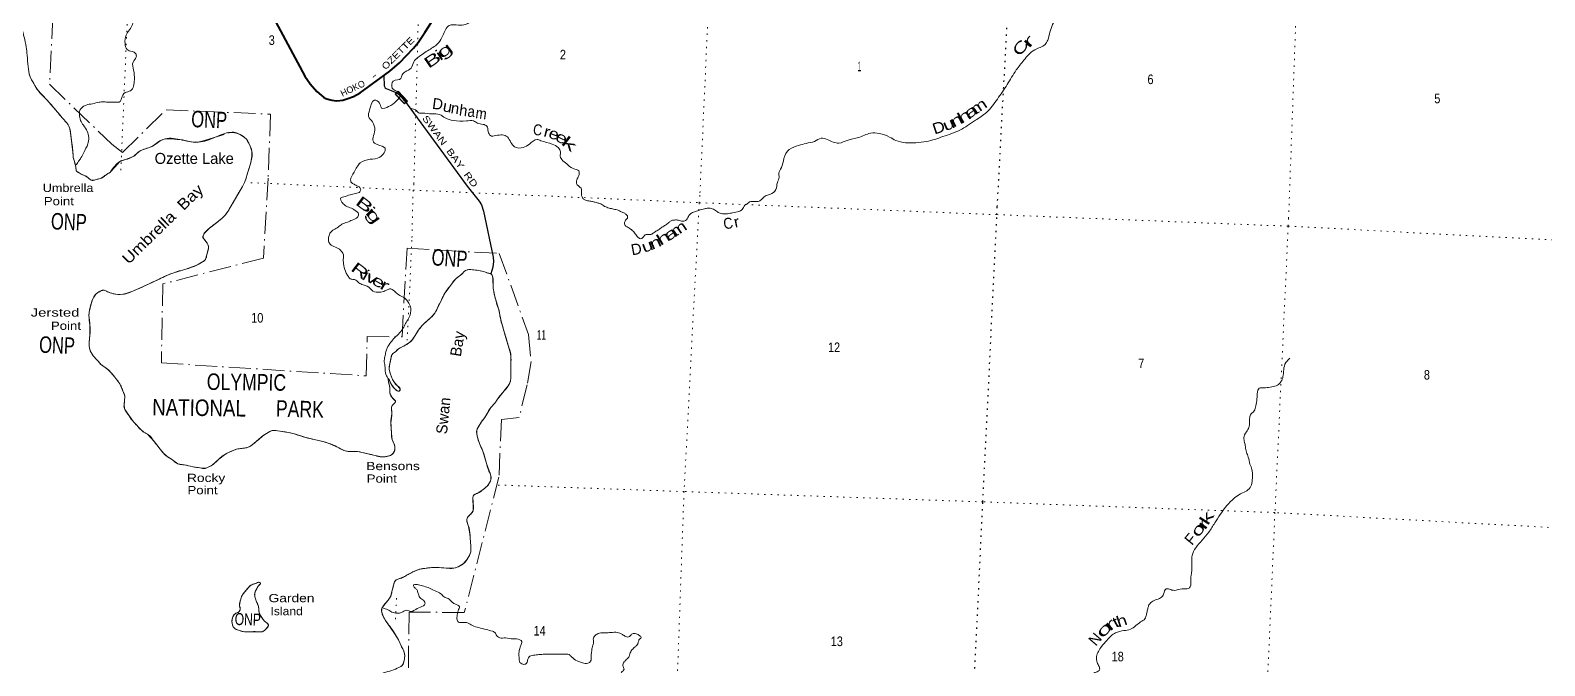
# Model space of a CAD drawing. Header units: feet. Extents: x -955330 to -733631, y 195788 to 387588.
# Drawn here: x -893358 to -865786, y 238313 to 249886 of the extents above; entities that cross this region are included whole.
import ezdxf
from ezdxf.enums import TextEntityAlignment as Align

# ---------------------------------------------------------------- set-up
doc = ezdxf.new("R2010")
doc.units = ezdxf.units.FT
doc.header["$LTSCALE"] = 80
doc.linetypes.add('DOT_DASHED', pattern=[7.7, 5, -1.2, 0.3, -1.2])
doc.linetypes.add('DOTTED', pattern=[1.5, 0.3, -1.2])
for name, color, linetype, lineweight in [('26', 7, 'Continuous', 40), ('29', 7, 'Continuous', 25), ('30', 7, 'Continuous', 35), ('31', 7, 'Continuous', 13), ('39', 7, 'Continuous', 13), ('41', 7, 'Continuous', 13), ('44', 7, 'DOT_DASHED', 13), ('6', 7, 'DOTTED', 25), ('7', 7, 'DOTTED', 13)]:
    doc.layers.add(name, color=color, linetype=linetype, lineweight=lineweight)
doc.layers.add('27', color=7, linetype='Continuous')
doc.layers.add('42', color=7, linetype='Continuous')

msp = doc.modelspace()

# ---------------------------------------------------------------- linework, layer by layer
at = {"layer": '26'}
msp.add_lwpolyline([(-888980.53, 250205.1), (-888360.28, 249052.15), (-888262.23, 248909.78), (-888143.62, 248772.58), (-888064.17, 248701.27), (-888020.84, 248670.31), (-887975.45, 248645.54), (-887917.69, 248622.83), (-887870.23, 248612.51), (-887783.37, 248602.27), (-887719.62, 248604.25), (-887668.05, 248612.51), (-887573.99, 248642.17), (-887472.05, 248682.69), (-887353.96, 248746.29), (-886813.68, 249138.28), (-886635.92, 249294.62), (-886381.68, 249561.1), (-886298.33, 249662.59), (-886173.96, 249845.37), (-885935.24, 250223.27)], dxfattribs=at)
at = {"layer": '29'}
for points in [[(-886923.04, 249058.94), (-886913.91, 248874.8), (-886904.37, 248848.06), (-886894.66, 248837.64), (-886878.39, 248824.66), (-886786.46, 248790.97), (-886718, 248759.65), (-886677.74, 248740.15), (-886653.06, 248720.65), (-886601.1, 248664.76), (-886498.78, 248539.4), (-885403.51, 247048.47)], [(-885403.51, 247048.47), (-885186.58, 246771.34), (-885142.55, 246705.91), (-885108.52, 246594.54), (-884931.56, 245750.89), (-884926.67, 245673.34), (-884934.08, 245571.89), (-884971.71, 245449.12)]]:
    msp.add_lwpolyline(points, dxfattribs=at)
at = {"layer": '31'}
for p, q in [((-886717.66, 248724.98), (-886663.36, 248776.71)), ((-886545.23, 248543.98), (-886717.66, 248724.98))]:
    msp.add_line(p, q, dxfattribs=at)
msp.add_lwpolyline([(-886706.34, 248724.7), (-886663.63, 248765.39), (-886502.23, 248595.98), (-886544.95, 248555.28)], close=True, dxfattribs=at)
msp.add_lwpolyline([(-886663.36, 248776.71), (-886490.92, 248595.71), (-886545.23, 248543.98)], dxfattribs=at)
at = {"layer": '39'}
for points in [[(-890678.96, 254471.33), (-890807.6, 254404.65), (-890802.72, 254298.91), (-890730.26, 254128.96), (-890668, 253998.07), (-890615.2, 253798.66), (-890571.89, 253652.47), (-890546.45, 253553.83), (-890542.99, 253460.33), (-890498.66, 253293.8), (-890492.77, 253167.72), (-890465.1, 253032.45), (-890447.99, 252846.98), (-890421.02, 252697.54), (-890426.41, 252547.67), (-890456.71, 252384.83), (-890558.71, 252243.8), (-890701.15, 252143.32), (-890712.51, 252036.35), (-890704.8, 251906.12), (-890708.46, 251709.51), (-890728.06, 251517.74), (-890728.66, 251505.59), (-890887.4, 251280.13), (-891090.33, 251142.06), (-891273.91, 251027.38), (-891385.98, 250846.27), (-891505.61, 250675.68), (-891506.67, 250531.69), (-891512.58, 250412.28), (-891567.48, 250242.54), (-891547.07, 250123.86), (-891496.62, 250040.21), (-891587.2, 249843.84), (-891611.89, 249794.34), (-891633.42, 249645.27), (-891596.28, 249537.93), (-891505.21, 249498.94), (-891440.16, 249465.29), (-891429.25, 249399.82), (-891486.39, 249307.29), (-891477.67, 249156.73), (-891463.89, 248985.62), (-891536.53, 248784.3), (-891631.2, 248750.44), (-891699.12, 248644.24), (-891737.92, 248577.38), (-891796.59, 248578.84), (-891846.68, 248575.98)], [(-896580.36, 253427.92), (-896495.99, 253381.07), (-896439.81, 253335.73), (-896377.49, 253292.08), (-896278.29, 253258.55), (-896186.29, 253241.53), (-896079.14, 253205.56), (-896014.49, 253167.83), (-895994.24, 253130.46), (-895911.77, 253047.43), (-895840.54, 252981.12), (-895743.98, 252935.64), (-895607.26, 252885.99), (-895497.88, 252853.93), (-895393.38, 252844.31), (-895367.63, 252834.87), (-895297.15, 252831.1), (-895204.1, 252834.18), (-895097.59, 252824.45), (-895054.14, 252806), (-894779.85, 252722.79), (-894619.38, 252663.8), (-894468.56, 252613.4), (-894312.02, 252556.64), (-894141.81, 252491.09), (-894001.69, 252429.17), (-893875.23, 252299.43), (-893772.94, 252209.29), (-893681.78, 252099.58), (-893583.73, 252005.64), (-893495.01, 251926.3), (-893393.35, 251785.8), (-893370.31, 251609.18), (-893386.29, 251458.85), (-893456.54, 251390.03), (-893612.85, 251374.2), (-893802.45, 251378.3), (-893964.39, 251370.84), (-894149.96, 251413.02), (-894314.35, 251474.23), (-894470.36, 251541.04), (-894647.25, 251594.85), (-894787.87, 251531.82), (-894868.74, 251530.09), (-895016.58, 251560.18), (-895142.81, 251579.03), (-895187.95, 251565.32), (-895167.38, 251495.67), (-895074.2, 251385.86), (-894961.11, 251309.25), (-894782.43, 251327.92), (-894607.67, 251348.81), (-894408.54, 251334.12), (-894189.24, 251203.45), (-894039.66, 251014.02), (-893891.37, 250877.06), (-893748.59, 250750.49), (-893649.8, 250632.31), (-893589.69, 250546.44), (-893560.96, 250478.38), (-893555.31, 250355.11), (-893559.21, 250242.43), (-893543.82, 250112.59), (-893509.66, 249917.23), (-893469.46, 249759.86), (-893434.24, 249584.6), (-893416.08, 249430.42), (-893396.65, 249223.76), (-893365.46, 249048.72), (-893295.7, 248915.97), (-893211.84, 248782.47), (-893093.22, 248657.19), (-892957.65, 248508.82), (-892868.39, 248401.23), (-892782.95, 248297.88), (-892700.9, 248206.81), (-892643.34, 248111), (-892625.41, 248029.4), (-892599.41, 247832.47), (-892584.23, 247698.61), (-892566.81, 247530.35), (-892544.33, 247458.59), (-892534.15, 247421.76), (-892522.46, 247331.62)], [(-873756.15, 251029.22), (-873824.59, 250953.48), (-873908.65, 250848.08), (-874006.54, 250790.03), (-874076.97, 250633.24), (-874221.92, 250482.16), (-874368.5, 250379.85), (-874512.66, 250285.54), (-874597.75, 250241.06), (-874682.41, 250123.51), (-874794.95, 249851.13), (-874834.43, 249707.01), (-874882.9, 249626.22), (-875069.51, 249531.98), (-875269.1, 249338.97), (-875407.18, 249163.2), (-875571.96, 248897.46), (-875750.85, 248632.42), (-875948.8, 248390.63), (-876152.04, 248246.49), (-876435.82, 248067.79), (-876742.92, 247949.08), (-877040.46, 247860.32), (-877235.66, 247837.52), (-877599.49, 247879.86), (-877713.75, 247940.29), (-877898.41, 248008.26), (-878059.94, 248012.19), (-878280.24, 247931.79), (-878482.9, 247880.95), (-878634.94, 247831.67), (-878850.04, 247897.08), (-878960.06, 247920.79), (-879078.22, 247861.71), (-879231.58, 247826.69), (-879369, 247786.82), (-879540.29, 247716.17), (-879637.44, 247550.55), (-879684.07, 247384.47), (-879731.63, 247281.32), (-879725.15, 247207.96), (-879755.98, 247116.16), (-879784.77, 246983.68), (-879892.23, 246895.67), (-879979.61, 246865.23), (-880012.96, 246835.56)], [(-883500.49, 250744.32), (-883621.15, 250634.64), (-883810.3, 250570.96), (-883998.47, 250608.67), (-884173.49, 250544.29), (-884324.62, 250472.64), (-884462.7, 250296.88), (-884570.27, 250247.42), (-884702.18, 250278.29), (-884901.9, 250204.99), (-885006.83, 250086.42), (-885142.04, 250050.5), (-885278.88, 250063.36), (-885431.92, 249993.83), (-885559.87, 249981.9), (-885730.18, 249972.06), (-885846.38, 249789.13), (-885923.57, 249659.04), (-886097.77, 249529.7), (-886300.7, 249391.63), (-886377.51, 249310.22), (-886425.67, 249194.93), (-886534.05, 249129.28), (-886587.27, 249075.11), (-886610.74, 249009.32), (-886748.67, 248959.33), (-886767.07, 248832.42), (-886692.94, 248778.04), (-886622.34, 248733.97), (-886691.67, 248599.44), (-886834.32, 248494.91), (-886960.96, 248468.71), (-886998.9, 248559.85), (-887089.27, 248613.02), (-887180.97, 248434.96), (-887198.97, 248316.15), (-887128.96, 248219.36), (-887087.97, 248067.19), (-887116.76, 247934.71), (-887117.95, 247869.85), (-887040.29, 247805.14), (-886898.09, 247737.24), (-886993.02, 247575.58), (-887172.89, 247535.78), (-887349.84, 247473.52), (-887461.5, 247300.51), (-887525.57, 247153.65), (-887524.19, 247132.65)], [(-891846.68, 248575.98), (-891918.32, 248574.17), (-892018.9, 248581.56), (-892106.01, 248576.15), (-892224.6, 248548.22), (-892340.96, 248524.21), (-892401.25, 248491.15), (-892448.19, 248443.26), (-892460.79, 248357.25), (-892444.44, 248245.5), (-892390.59, 248155.94), (-892323.59, 248047.52), (-892295.27, 247933.12), (-892309.55, 247814.94), (-892386.36, 247659.8), (-892435.83, 247563.66), (-892479.58, 247499.48), (-892503.85, 247460.46), (-892535.3, 247428.15)], [(-883321.53, 246966.1), (-883320.68, 246983.47), (-883401.13, 247073.29), (-883408.92, 247160.92), (-883372.65, 247240.28), (-883370.56, 247323.35), (-883475.54, 247367.1), (-883592.54, 247454.04), (-883681.6, 247533.51), (-883709.96, 247614.04), (-883705.04, 247672.63), (-883743.89, 247745.56), (-883855.74, 247813.99), (-884060.96, 247874.86), (-884132.66, 247896.67), (-884270.27, 247812.17), (-884382.48, 247750.77), (-884543.51, 247764.83), (-884606.46, 247840.98), (-884672.04, 247945.66), (-884883.19, 247968.28), (-884980.3, 247967), (-885020.96, 248044.08), (-885046.6, 248138.67), (-885115.69, 248172.52), (-885213.6, 248195.62), (-885290.45, 248235.94), (-885417.91, 248234.13), (-885654.06, 248241.76), (-885807.35, 248289.92), (-885905.48, 248349.55), (-886050.39, 248362.8), (-886215.36, 248379.08), (-886287.86, 248384.69), (-886342.02, 248434.04), (-886427.34, 248466.66), (-886469.7, 248509.33), (-886509.15, 248570.12), (-886554.75, 248629.18), (-886621.82, 248681.84)], [(-891895.96, 247307.79), (-891729.29, 247493.27), (-891626.97, 247529.48), (-891473.09, 247593.88), (-891368.66, 247682.53), (-891151.45, 247766.56), (-890936.31, 247899.15), (-890635.93, 247894.93), (-890294.88, 247848.63), (-889990.75, 247937.18), (-889710.87, 248024.7), (-889450.47, 247929.19), (-889363.04, 247796.32), (-889320.65, 247647.11), (-889359.97, 247422.47), (-889427.08, 247209.07)], [(-892522.46, 247331.62), (-892518.84, 247324.39), (-892475.24, 247292.05), (-892420.36, 247260.94), (-892357.14, 247235.5), (-892304.57, 247198.41), (-892269.8, 247168.28), (-892208.08, 247153.07), (-892140.63, 247172.1), (-892069.17, 247190.92), (-891998.3, 247238.19), (-891939.9, 247277.96), (-891896.47, 247300.19)], [(-889422.76, 247208.16), (-889448.24, 247141.8), (-889497.33, 247038.81), (-889597.84, 246869.39), (-889672.46, 246737.22), (-889731.6, 246634.7), (-889794.29, 246542.48), (-889893.73, 246439.83), (-889992.03, 246361.44), (-890100.67, 246277.46), (-890178.79, 246200.14), (-890200.11, 246174.82), (-890209.27, 246150.95), (-890213.16, 246110.63), (-890182.87, 246068.69), (-890150.58, 246026.66), (-890128.33, 245985.11), (-890114.22, 245941.91), (-890138.21, 245815.46), (-890160.15, 245733.46), (-890188.34, 245690.23), (-890256.82, 245646.89), (-890349.8, 245596.6), (-890525.84, 245536.05), (-890842.81, 245433.55), (-890980.75, 245369.19), (-891107.52, 245310.25), (-891276.23, 245229.57), (-891454.12, 245150.71), (-891676.01, 245077.36), (-891850.23, 245088.36), (-891952.92, 245125.04), (-891983.81, 245140.11)], [(-887524.19, 247132.65), (-887519.36, 247123.63), (-887478.56, 247091.33), (-887415.83, 247053.94), (-887358.95, 247020.87), (-887343.39, 246965.46), (-887387.48, 246927.03), (-887483.35, 246901.18), (-887587.45, 246871.67), (-887671.26, 246845.25), (-887702.06, 246832.53), (-887705.95, 246792.2), (-887676.04, 246742.19), (-887604.2, 246684.11), (-887511.33, 246645.3), (-887421.31, 246588.39), (-887382.8, 246550.12), (-887397.76, 246488.04), (-887497.24, 246427.93), (-887585.54, 246391.6), (-887683.98, 246353.72), (-887748.73, 246304.12), (-887837.68, 246253.64), (-887887.98, 246211.46), (-887912.15, 246168.04), (-887929.6, 246095.96), (-887920.82, 246024.66), (-887878.85, 245974.08), (-887778.41, 245924.78), (-887690.77, 245859.88), (-887657.5, 245795.53), (-887659.14, 245716.62), (-887650.32, 245602.79), (-887604.44, 245462.91), (-887567.05, 245400.39), (-887516.85, 245353.46), (-887454.73, 245346.48), (-887376.87, 245288.12), (-887298.06, 245249.97), (-887224.73, 245224.23), (-887120.03, 245136.25), (-887002.2, 245114.49), (-886900.39, 245138.03), (-886844.72, 245165.78), (-886791.9, 245175.44), (-886710.1, 245114.87), (-886628.12, 245058.34), (-886534.09, 245001.25), (-886476.69, 244935.76), (-886436.5, 244846.77), (-886433.06, 244747.37), (-886459.1, 244663.55), (-886516.14, 244562.95), (-886556.16, 244481.81), (-886633.58, 244376.1), (-886728.52, 244283.37), (-886792.66, 244203.37), (-886861.95, 244099.3), (-886883.41, 244027.41), (-886903.52, 243941.27), (-886913.86, 243848.6), (-886896.44, 243746.51), (-886892.61, 243655.2), (-886870.09, 243590.45), (-886837.56, 243539.06)], [(-883321.53, 246966.1), (-883323.54, 246949.81), (-883323.59, 246905.26), (-883312.05, 246850.03), (-883293.26, 246820.79), (-883250.36, 246790.41), (-883170.43, 246776.51), (-883104.67, 246761.25), (-883038.99, 246743.98), (-882971.5, 246722.56), (-882901.02, 246678.73), (-882819.83, 246648.57), (-882738.17, 246628.51), (-882654.51, 246608.36), (-882601.36, 246581.55), (-882536.25, 246552.14), (-882497.46, 246519.93), (-882482.51, 246494.93), (-882487.84, 246466.82), (-882528.65, 246412.04), (-882541.14, 246359.98), (-882526.37, 246330.93), (-882475.61, 246296.13), (-882413.07, 246254.69), (-882357.32, 246197.38), (-882309.97, 246132.36), (-882269.36, 246096.02), (-882221.12, 246093.74), (-882180.5, 246144.48), (-882143.29, 246165), (-882072.75, 246165.72), (-882017.17, 246191.45), (-881981.79, 246216.1), (-881919.61, 246253.67), (-881857.16, 246297.3), (-881792.79, 246338.82), (-881732.35, 246382.54), (-881692.47, 246417.12), (-881631.43, 246430.43), (-881559.07, 246427.02), (-881485.36, 246409.36), (-881430.43, 246420.94), (-881376.62, 246495.36), (-881331.89, 246547.93), (-881268.08, 246577.32), (-881188.19, 246605.95), (-881082.18, 246633.35), (-881021.04, 246648.69), (-880945.03, 246637), (-880899.65, 246616.63), (-880831.36, 246568.85), (-880758.03, 246543.11), (-880663.28, 246544.71), (-880571.9, 246560.65), (-880455.83, 246587.57), (-880395.86, 246621.2), (-880350, 246698.01), (-880298.15, 246729.99), (-880264.5, 246760.81), (-880217.8, 246768.73), (-880149.46, 246765.5), (-880088.6, 246774.78), (-880038.68, 246808.88), (-880012.96, 246835.56)], [(-886299.22, 244419.04), (-886224.66, 244506.66), (-886098.35, 244624.23), (-885992.6, 244732.65), (-885941.41, 244837.57), (-885870.63, 244973.97), (-885812.56, 245096.79), (-885688.02, 245263.06), (-885608.96, 245360.59), (-885500.14, 245448.61), (-885436.84, 245510.43), (-885339.43, 245526.08), (-885223.13, 245514.51), (-885111.33, 245493.03), (-885026.02, 245464.7), (-884972.32, 245450.01), (-884932.75, 245304.35), (-884927.34, 245160.31), (-884892.35, 245002.71), (-884861.14, 244893.9), (-884822.45, 244772.58), (-884806.66, 244678.68), (-884772.93, 244537.34), (-884729.24, 244393.52), (-884684.1, 244237.47), (-884645.41, 244116.15), (-884617.75, 244017.63), (-884605.76, 243885.43), (-884610.59, 243737.81), (-884608.17, 243616.19), (-884613.05, 243511.1), (-884655.92, 243411.87), (-884711.64, 243339.57), (-884790.42, 243248.1), (-884856.85, 243162.13), (-884893.73, 243105.14), (-884908.65, 243087.61), (-884957.41, 243035.23), (-884989.71, 242990.18), (-885035.48, 242915.38), (-885074.94, 242846.36), (-885128.56, 242775.99), (-885189.43, 242679.62), (-885224.68, 242614.46), (-885228.24, 242537.67), (-885208.34, 242445.59), (-885180.21, 242357.18), (-885127.08, 242243.28), (-885096.94, 242154.77), (-885070.91, 242064.43), (-885048.91, 241974.29), (-885017.04, 241879.62), (-884978.58, 241796.79), (-884974.95, 241701.44), (-885017.45, 241610.28), (-885112.3, 241519.58), (-885209.95, 241455.33), (-885286.28, 241416.4), (-885300.97, 241360.39), (-885295.42, 241262.92), (-885294.73, 241147.45), (-885338.39, 241074.58), (-885397.67, 241012.57), (-885409.08, 240940.2), (-885384.32, 240866.12), (-885350.45, 240684.28), (-885342.47, 240552.26), (-885340.11, 240386.08), (-885389.58, 240275), (-885460.5, 240179.12), (-885524.96, 240135.58), (-885645.89, 240090.66), (-885788.97, 240089.31), (-885955.6, 240101.23), (-886054.37, 240099.82), (-886183.94, 240085.69), (-886299.91, 240060.78), (-886392.42, 240020.6), (-886479.08, 239976.08), (-886545.37, 239936.68), (-886621.42, 239903.82), (-886676.63, 239886.18), (-886729.5, 239831.97), (-886744, 239779.99), (-886748.95, 239759.98), (-886770.51, 239686.06), (-886788.61, 239599.83), (-886832.46, 239522.92), (-886885.9, 239456.58), (-886926.43, 239407.87), (-886956.82, 239360.7)], [(-891983.81, 245140.11), (-892015.45, 245150.11), (-892086.81, 245133.31), (-892176.88, 245064.65), (-892253.99, 244891.82), (-892290.39, 244686.54), (-892272.31, 244523.25), (-892273.93, 244328.45), (-892289.12, 244185.06), (-892276.26, 244078.86), (-892213.75, 243958.05), (-892114.25, 243851.67), (-892064.7, 243794.42), (-892038.29, 243775.59)], [(-892038.29, 243775.59), (-891959.73, 243718.27), (-891863.55, 243620.57), (-891779.61, 243519.39), (-891713.57, 243423.12), (-891681.14, 243340.57), (-891643.15, 243247.65), (-891640.96, 243164.51), (-891647.89, 243102.05), (-891649.81, 243017.08), (-891631.96, 242967.64), (-891579.15, 242890.21), (-891497.79, 242777), (-891415.39, 242686.03), (-891342.39, 242609.67), (-891288.08, 242564.58), (-891205.63, 242518.16), (-891119.59, 242418.91), (-891032.1, 242307.44), (-890954.19, 242206.55), (-890865.39, 242123.37), (-890779.3, 242068.68), (-890715.31, 242015.02), (-890652.31, 241983.7), (-890556.21, 241971.06), (-890400.74, 241935.36), (-890264.73, 241914.76), (-890176.48, 241906.55), (-890133.43, 241922.74), (-890044.84, 241965.14), (-889952.19, 242051.9), (-889793.44, 242174.02), (-889702.85, 242216.32), (-889602.39, 242254.11), (-889506.9, 242271.87), (-889442.11, 242278.94), (-889349.88, 242313.07), (-889276.82, 242368.35), (-889171.92, 242458.58), (-889111.19, 242508.37), (-889036.59, 242553.45), (-888954.03, 242596.13), (-888855.55, 242591.48), (-888703.54, 242568.1), (-888536.12, 242529.82), (-888343.59, 242468.07), (-888188.13, 242432.38), (-887975.04, 242379.79), (-887808.83, 242315.23), (-887673.14, 242244.02), (-887573.68, 242217.04), (-887402.65, 242213.02), (-887239.05, 242178.96), (-887109.53, 242148.55), (-886986.04, 242118.41), (-886864.88, 242124.84), (-886774.67, 242159.06), (-886738.44, 242201.91), (-886718.61, 242281.98), (-886733.7, 242347.5), (-886775.05, 242454.76), (-886782.05, 242564.46), (-886792.18, 242737.08), (-886776.08, 242910.49), (-886784.01, 242999.97), (-886754.51, 243071.49), (-886707.95, 243119.92), (-886759.31, 243185.13), (-886811.28, 243280.74), (-886812.34, 243388.13), (-886824.35, 243433.25), (-886834.44, 243476.26), (-886839.67, 243537.26), (-886791.35, 243449.92), (-886734.7, 243368.26), (-886692.27, 243327.78), (-886640.48, 243315.21), (-886626.36, 243359.09), (-886670.43, 243407.76), (-886735.49, 243481.71), (-886785.07, 243585.31), (-886818.85, 243682.09), (-886820.01, 243787.46), (-886794.29, 243907.76), (-886772.73, 243981.68), (-886705.88, 244033.2), (-886657.31, 244081.54), (-886560.22, 244133.66), (-886448.12, 244205.32), (-886358.55, 244312.48), (-886299.22, 244419.04)], [(-870423.6, 243914.46), (-870499.9, 243833), (-870538.15, 243703.17), (-870546.76, 243604.34), (-870573.27, 243510.4), (-870614.18, 243453.6), (-870699.12, 243402.93), (-870812.89, 243381.98), (-870928.21, 243371.22), (-870982.85, 243365.7), (-871008.75, 243328.44), (-871022.5, 243205.55), (-871040.65, 243074.77), (-871065.63, 242970.64), (-871087.32, 242937.23), (-871131.4, 242898.81), (-871156.6, 242833.17), (-871161.1, 242736.17), (-871170.97, 242653.6), (-871217.03, 242572.74), (-871264.39, 242463.59), (-871250.14, 242379.88), (-871235.61, 242302.24), (-871214.17, 242199.97), (-871183.94, 242113.48), (-871151.75, 241982.34), (-871115.77, 241889.51), (-871107.6, 241761.53), (-871119.35, 241638.55), (-871168.53, 241533.54), (-871257.86, 241474.97), (-871381.83, 241407.92), (-871478.32, 241325.39), (-871598.98, 241199.45), (-871693.78, 241066.21), (-871793.55, 240912.95), (-871902.11, 240743.91), (-872023.61, 240599.78), (-872138.89, 240459.4), (-872203.74, 240320.7), (-872212.72, 240213.79), (-872214.62, 239999.2), (-872231.6, 239850.14), (-872235.73, 239761.22), (-872271.86, 239720.4), (-872386.9, 239715.7), (-872529.37, 239683.95), (-872616.97, 239706.32), (-872677.17, 239711.18), (-872723.78, 239618.2), (-872779.32, 239549.94), (-872873.84, 239509.85), (-872960.79, 239459.27), (-872997.48, 239406.32), (-873012.17, 239350.31), (-873029.7, 239276.2), (-873044.95, 239208.07), (-873065.01, 239166.48), (-873142.09, 239111.39), (-873229.88, 239042.63), (-873329.64, 238976.46), (-873447.62, 238951.65), (-873598.51, 238912.19), (-873677.6, 238857.2), (-873758.01, 238773.91), (-873853.71, 238665.02), (-873912.28, 238574.62), (-873944.92, 238478.95), (-873935.72, 238373.2), (-873898.99, 238296.54), (-873889.65, 238237.36), (-873954.02, 238195.85), (-874028.44, 238154.81), (-874054.62, 238111.49), (-874058.74, 238022.57), (-874058.01, 237864.57), (-874031.99, 237774.23), (-873993.29, 237740), (-873951.6, 237683.35), (-873940.53, 237618.02), (-873938.86, 237567.31), (-873929.7, 237504.1), (-873958.08, 237456.83), (-873993.61, 237385.6), (-874001.85, 237294.85), (-874018.22, 237202.47), (-874044.73, 237108.53), (-874108.45, 237081.16), (-874182.34, 237094.78), (-874261.58, 237080.29), (-874275.14, 236961.45)], [(-889208.31, 239762.69), (-889236.69, 239715.43), (-889270.4, 239640.06), (-889262.56, 239548.56), (-889239.52, 239480.64), (-889210.55, 239410.41), (-889197.47, 239344.98), (-889188.78, 239271.67), (-889147.84, 239198.85), (-889100.6, 239131.81), (-889055.96, 239095.27), (-889021.38, 239059.21), (-889054.52, 238995.97), (-889138.01, 238933.08), (-889266.93, 238933.09), (-889383.97, 238928.49), (-889482.36, 238935.16), (-889569.86, 238959.55), (-889642.64, 238997.41), (-889684.84, 239086.49), (-889676.41, 239181.28), (-889628.44, 239260.02), (-889562.53, 239291.34), (-889538.36, 239334.75), (-889546.77, 239414.13), (-889527.54, 239524.61), (-889487.15, 239613.84), (-889425.21, 239689.9), (-889340.5, 239779.06), (-889246.17, 239815.11), (-889189.05, 239830.64), (-889166.05, 239805.25), (-889187.09, 239785.99), (-889208.31, 239762.69)], [(-882233.4, 238835.9), (-882276.22, 238868.3), (-882347.26, 238900.01), (-882410.41, 238884.76), (-882450.66, 238842.11), (-882515.07, 238843.12), (-882577.71, 238882.54), (-882672.68, 238919.42), (-882783.6, 238916.56), (-882888.49, 238913.41), (-882997.68, 238904.39), (-883072.01, 238865.37), (-883107.54, 238794.14), (-883103.48, 238751.42), (-883114.42, 238689.15), (-883128.73, 238641.22), (-883138.42, 238562.7), (-883148.01, 238486.19), (-883156.25, 238395.45), (-883204.26, 238359.23), (-883304.66, 238366), (-883401.74, 238400.96), (-883502.97, 238476.63), (-883549.52, 238515.28), (-883653.85, 238524.25), (-883804.88, 238525.31), (-883990.35, 238521.92), (-884099.45, 238514.92), (-884194.57, 238505.23), (-884245.38, 238495.48), (-884276.47, 238476.7), (-884298.63, 238433.19), (-884322.2, 238359.37), (-884369.55, 238337.3), (-884442.51, 238371.12), (-884460.03, 238471.19), (-884459.64, 238566.35), (-884437.62, 238650.37), (-884430.09, 238682.42), (-884410.73, 238752.39), (-884443.4, 238786.34), (-884565.63, 238800.21), (-884705.76, 238818.98), (-884810.37, 238821.89), (-884878.28, 238877.75), (-884889.12, 238904.59), (-884943.9, 238939.58), (-885055.24, 238971.17), (-885194.52, 239008.13), (-885309.6, 239045.96), (-885396.07, 239092.58), (-885492.45, 239099.15), (-885560.51, 239108.44), (-885590.13, 239164.52), (-885579.42, 239265.28), (-885569.04, 239315.42), (-885543.65, 239385.1), (-885631.75, 239439.89), (-885684.43, 239476.81), (-885750.23, 239534.6), (-885823.29, 239566.4), (-885883.16, 239621.88), (-885989.35, 239677.53), (-886087.78, 239726.73), (-886190.99, 239759.96), (-886288.44, 239786.84), (-886332.47, 239792.97), (-886379.08, 239787.07), (-886368.99, 239744.06), (-886330.38, 239707.81), (-886306.22, 239664.14), (-886285.19, 239596.31), (-886263.04, 239552.74), (-886195.04, 239498.89), (-886171.44, 239443.1), (-886255.02, 239378.19), (-886364.27, 239324.61), (-886425.78, 239301.19), (-886507.35, 239323.27), (-886601.86, 239283.18), (-886677.07, 239268.5), (-886774.81, 239289.32), (-886851.42, 239331.42), (-886899, 239347.84), (-886951.78, 239371.04)], [(-886956.82, 239360.7), (-886960, 239291.99), (-886944.44, 239236.57), (-886890.66, 239136.82), (-886814.85, 239034.01), (-886726.2, 238904.26), (-886655.16, 238785.46), (-886607.87, 238675.89), (-886567.02, 238601.06), (-886541.84, 238492.53), (-886556.67, 238389.94), (-886579.68, 238328.25), (-886677.24, 238266.02), (-886810.5, 238215.61), (-886951.72, 238167.6), (-887015.02, 238105.78), (-887037.74, 238050.14), (-887027.89, 237958.54), (-886984.38, 237897.76), (-886872.1, 237886.38), (-886763, 237893.38), (-886720.85, 237846.83), (-886722.21, 237773.99), (-886729.7, 237699.41), (-886744.77, 237548.23), (-886751.51, 237402.73), (-886752.85, 237200.27), (-886733.61, 237006.97), (-886715.82, 236825.88), (-886736.55, 236683.07), (-886843.65, 236501.81), (-886944.88, 236273.68), (-887049.88, 236094.35), (-887147.03, 235910.59), (-887239.55, 235783.32), (-887313.23, 235671.36), (-887341.66, 235579.54), (-887334.47, 235473.89), (-887286.85, 235414.93), (-887193.14, 235307.22), (-887099.95, 235231.94), (-887047.33, 235150.47), (-886959.56, 235045.06), (-886864.07, 234975.75), (-886760.07, 234916.15), (-886647.85, 234860.23), (-886552.27, 234792.93), (-886445.89, 234741.33), (-886337.22, 234695.69), (-886238.13, 234660.63), (-886129.93, 234604.89), (-886016.72, 234526.64), (-885960.97, 234469.33), (-885913.06, 234416.43), (-885871.37, 234359.78), (-885856.89, 234324.67), (-885872.36, 234295.02), (-885945.1, 234290.36), (-886119.86, 234300.63), (-886256.91, 234299), (-886440.81, 234242.88), (-886533.5, 234198.65), (-886552.15, 234187.38), (-886594.74, 234181.29), (-886744.63, 234293.68), (-886861.38, 234382.23), (-887000.33, 234469.8), (-887149.57, 234596.33), (-887230.52, 234675.09), (-887319.09, 234719.78), (-887460.86, 234746.72), (-887611.75, 234707.27), (-887723.37, 234645.71), (-887769.29, 234524.33), (-887789.08, 234401.73), (-887824, 234300.09), (-887878.42, 234256.08), (-887978.12, 234234.46), (-888034.21, 234241.16), (-888194.59, 234214.31), (-888363.52, 234220.26), (-888487.75, 234321.31), (-888553.59, 234421.63), (-888607.84, 234598.36), (-888615.96, 234770.89), (-888610.14, 234896.18), (-888554.27, 235015.05), (-888490.55, 235129.51), (-888421.5, 235272.06), (-888386.29, 235379.76), (-888358.31, 235548.56)], [(-879533.24, 237076.07), (-879578.73, 237007.33), (-879597.02, 236917.06), (-879596.84, 236834.02), (-879648.51, 236718.99), (-879722.09, 236609.05), (-879786.89, 236514.9), (-879892.95, 236442.95), (-880012.72, 236379.75), (-880070.49, 236350.07), (-880145.94, 236286.8), (-880181.19, 236221.64), (-880195.65, 236127.13), (-880229.73, 236043.68), (-880302.19, 235957.99), (-880321.46, 235890.05), (-880322.54, 235823.26), (-880331.85, 235752.82), (-880345.88, 235710.95), (-880384.91, 235694.57), (-880456.01, 235681.73), (-880533.79, 235655.02), (-880655.83, 235672.93), (-880778.57, 235719.23), (-880810.08, 235734.9), (-880849.19, 235803.58), (-880839.17, 235932.72), (-880824.16, 236039.35), (-880837.75, 236137.2), (-880841.15, 236194.07), (-880788.65, 236327.28), (-880760.97, 236402.93), (-880722.77, 236488.21), (-880701.4, 236558.09), (-880734.58, 236624.46), (-880744.63, 236624.93), (-880827.96, 236695.7), (-880906.62, 236780.42), (-880983.22, 236909.61), (-881019.1, 237004.46), (-881057.42, 237133.86), (-881099.56, 237267.49), (-881117.08, 237367.55), (-881123.42, 237491.39), (-881135.29, 237583.09), (-881165.56, 237712.11), (-881211.31, 237811.48), (-881240.61, 237918.17), (-881280.19, 237976.75), (-881366.24, 237988.91), (-881432.2, 237913.04), (-881471.29, 237852.11), (-881528.89, 237739.39), (-881561.44, 237558.65), (-881583.56, 237472.61), (-881622.41, 237373.19), (-881662.9, 237281.94), (-881684.09, 237216.11), (-881717.46, 237191.35), (-881783.74, 237239.04), (-881822.29, 237319.84), (-881826.03, 237326.1), (-881869.54, 237386.88), (-881904.13, 237422.94), (-881937.12, 237493.36), (-882003.67, 237534.98), (-882088, 237540.99), (-882138.98, 237614.28), (-882202.5, 237678.03), (-882285.32, 237716.37), (-882346.23, 237749.63), (-882393.47, 237816.67), (-882452.6, 237888.32), (-882539.44, 237926.85), (-882581.41, 237977.43), (-882599.96, 238055.27), (-882609.06, 238163.03), (-882593.4, 238196.72), (-882548.75, 238247.27), (-882569.87, 238313.08), (-882544.58, 238380.74), (-882508.34, 238423.58), (-882453.18, 238483.76), (-882440.98, 238529.77), (-882403.43, 238600.9), (-882346.45, 238656.94), (-882306.39, 238695.55), (-882285.49, 238755.32), (-882261.13, 238802.78), (-882242.38, 238816.07), (-882233.4, 238835.9)]]:
    msp.add_spline(points, degree=3, dxfattribs=at)
at = {"layer": '44'}
for points in [[(-906727.1, 269271.5), (-906967.73, 263713.53), (-904318.01, 263582.75), (-904361.58, 262356.77), (-901654.12, 262131.92), (-901803.59, 259515.19), (-900515.44, 259484.12), (-900600.35, 258164.67), (-899281.22, 258098.12), (-899275.17, 257097.09), (-899244.03, 256853.6), (-899011.99, 256004.84), (-898815.17, 255718.77), (-898248.04, 254990.69), (-897906.01, 254707.25), (-895295.88, 252997.74), (-895012.28, 252928.52), (-894738.19, 252928.32), (-894449.01, 252846.78), (-894091.59, 252657.67), (-894048.47, 252653.42), (-892822.18, 252587.81), (-893009.4, 248903.43), (-891876.31, 247810.67)], [(-893376.83, 249087.43), (-893346.78, 249004.95), (-893236.53, 248814.63), (-893053.25, 248614.38), (-892677.17, 248176.4), (-892645.6, 248117.46), (-892623.74, 248017.27), (-892570.32, 247556.33), (-892535.07, 247427.25), (-892523.26, 247337.79)], [(-891876.31, 247810.67), (-891680.25, 247658.93), (-890886.4, 248436.47), (-888983.33, 248358.51), (-889030.37, 247192.46)], [(-891895.96, 247307.79), (-891815.35, 247397.49), (-891732.91, 247489.24), (-891712.14, 247506.34), (-891692.94, 247513.71), (-891627.01, 247529.46), (-891529.81, 247568.64), (-891463.56, 247599.03), (-891441.35, 247616.15), (-891391.3, 247666.57), (-891363.78, 247685.11), (-891312.45, 247707.81), (-891186.11, 247751.88), (-891146.23, 247769.1), (-891116.42, 247786.58), (-891042.91, 247842.38), (-891002.72, 247870.77), (-890947.75, 247896.24), (-890891.26, 247906.39), (-890801.95, 247908.88), (-890681.22, 247899.13), (-890589.4, 247888.5), (-890435.46, 247852.17), (-890357.32, 247842.56), (-890309.45, 247845.77), (-890209.15, 247870.7), (-889760.12, 248010.04), (-889684.73, 248030.04), (-889654.93, 248031.08), (-889601.14, 248020.76), (-889535.58, 247990.29), (-889456.84, 247934.39), (-889421.84, 247901.52), (-889395.31, 247864.11), (-889360.01, 247789.45), (-889333.75, 247724.25), (-889322.6, 247679.13), (-889323.67, 247600.04), (-889329.53, 247552.96), (-889350.25, 247455.63), (-889422.39, 247223.99)], [(-892522.46, 247331.62), (-892516.6, 247320.82), (-892509.17, 247312.53), (-892499.54, 247305.59), (-892468.04, 247287.7), (-892413.21, 247257.59), (-892371.42, 247242.33), (-892359.76, 247236.93), (-892330.19, 247217.78), (-892299.63, 247194.37), (-892282.53, 247178.12), (-892271.08, 247169.11), (-892250.75, 247158.06), (-892232.27, 247152.36), (-892222.94, 247151.39), (-892214.94, 247151.77), (-892194.36, 247156.79), (-892140.59, 247172.11), (-892084.4, 247184.74), (-892071.88, 247189.6), (-892063.8, 247193.75), (-892049.33, 247202.34), (-892030.52, 247215.18), (-891960.46, 247265.52), (-891945.92, 247274.7), (-891927.89, 247284.11), (-891897.64, 247299.59)], [(-891983.81, 245140.11), (-891923.37, 245112.15), (-891858.72, 245090.81), (-891801.13, 245076.91), (-891735.77, 245070.93), (-891659.77, 245081.17), (-891583.69, 245102.32), (-891490.2, 245135.68), (-891142.2, 245293.92), (-890847.24, 245431.52), (-890763.44, 245464.79), (-890527.53, 245535.49), (-890343.6, 245599.09), (-890265.91, 245641.64), (-890190.68, 245688.44), (-890171.09, 245709.62), (-890159.26, 245736.19), (-890130.55, 245846.69), (-890115.8, 245920.92), (-890116.5, 245957.65), (-890138.75, 246007.01), (-890214.3, 246112.76), (-890214.3, 246112.76), (-890215.2, 246130.8), (-890206.94, 246159.19), (-890199.66, 246175.47), (-890181.29, 246197.52), (-890117.33, 246263.17), (-890045, 246320.71), (-889869.53, 246460.7), (-889806.74, 246526.93), (-889760.83, 246588.37), (-889736.13, 246627.03), (-889623.09, 246824.71), (-889494.86, 247043.19), (-889460.04, 247113.03), (-889422.76, 247208.16)], [(-889030.37, 247192.46), (-889112.34, 245735.81), (-890947.37, 245266.33), (-890971.67, 243828.69), (-887242.07, 243591.51), (-887223.94, 244308.15), (-886590.04, 244300.16), (-886498.3, 245917.19), (-884820.08, 245821.03), (-884287.77, 244347.39), (-884239.22, 243854.48), (-884309.49, 243431.42), (-884459.22, 242831.35), (-884780.17, 242800.2), (-884825.79, 241749.94), (-885456.86, 239280.05), (-886461.09, 239290.52), (-886483.11, 237647.34)], [(-886737.59, 243087.79), (-886716.58, 243102.98), (-886708.98, 243111.77), (-886707.85, 243119.53), (-886711.58, 243128.5), (-886755.07, 243179.04), (-886797.47, 243247.86), (-886814.01, 243293), (-886810.39, 243376.64), (-886838.66, 243496.81), (-886841.68, 243519.98), (-886841.27, 243532.59), (-886839.24, 243537.87), (-886837.74, 243539.01), (-886835.4, 243538.61), (-886828.58, 243529.71), (-886798.67, 243462.82), (-886769.41, 243417.2), (-886727.27, 243359.32), (-886679.58, 243319.02), (-886656.41, 243311.29), (-886641.18, 243314.75), (-886626.31, 243332.68), (-886622.49, 243347.41), (-886627.48, 243360.36), (-886727.08, 243471.63), (-886761.25, 243525.25), (-886799.94, 243622.14), (-886822.98, 243705.8), (-886821.24, 243779.77), (-886784.57, 243952), (-886766.63, 243990.32), (-886708.36, 244031.03), (-886671.78, 244069.45), (-886641.41, 244091.57), (-886553.19, 244137.77), (-886475.34, 244185.52), (-886436.89, 244214.52), (-886411.48, 244238.98), (-886379.64, 244278.59), (-886305.06, 244408.56), (-886269.57, 244457.44), (-886208.72, 244522), (-886053.85, 244664.49), (-885996.1, 244727.3), (-885965.78, 244784.64), (-885877.58, 244960.48), (-885807.16, 245105.59), (-885651.49, 245310.07), (-885595.62, 245374.01), (-885502.43, 245446.67), (-885459.87, 245491.96), (-885434.86, 245511.61), (-885407.17, 245522.9), (-885373.72, 245527.17), (-885304.26, 245523.66), (-885225.2, 245514.84), (-885129.51, 245497.69), (-885067.69, 245479.02), (-885023.12, 245463.85), (-884977.86, 245453.55), (-884953.6, 245430.73), (-884941.75, 245405.99), (-884935.04, 245365.47), (-884930.9, 245189.81), (-884901.68, 245038.34), (-884829.18, 244795.67), (-884786.61, 244588.92), (-884697.9, 244284.67), (-884619.77, 244026.07), (-884607.59, 243948.66), (-884607.69, 243824.12), (-884608.8, 243562.62), (-884617.87, 243487.6), (-884662.59, 243402.54), (-884804.68, 243230.53), (-884869.87, 243142.25), (-884896.43, 243101.75), (-884972, 243016.52), (-885084.01, 242832.93), (-885132.45, 242770.18), (-885219.52, 242626.1), (-885229.96, 242596.58), (-885231.85, 242577.09), (-885219.78, 242492.49), (-885180.3, 242357.41), (-885117.73, 242217.67), (-885054.18, 241995.06), (-884977.95, 241795.08), (-884969.93, 241742.07), (-884975.81, 241697.77), (-884996.03, 241642.89), (-885041.67, 241582.23), (-885111.28, 241520.32), (-885204.39, 241458.82)], [(-892046.56, 243781.49), (-892072.72, 243800.94), (-892086.87, 243816.38), (-892114.85, 243852.34), (-892144.58, 243884.27), (-892205.35, 243948.58), (-892227.1, 243974.71), (-892251.64, 244015.07), (-892269.3, 244057.14), (-892281.51, 244098.94), (-892288.46, 244142.9), (-892288.67, 244192.21), (-892279.58, 244269.51), (-892274.02, 244326.39), (-892271.71, 244412.09), (-892273.41, 244543.88), (-892288.13, 244652.03), (-892290.42, 244694.02), (-892285.84, 244753.61), (-892275.91, 244807.17), (-892251.69, 244899.99), (-892235.32, 244951.53), (-892217.71, 244994.79), (-892198.88, 245030.93), (-892174.29, 245068.13), (-892154.28, 245090.15), (-892135.83, 245105.16), (-892108.47, 245122.2), (-892078.89, 245137.16), (-892064.59, 245143.72), (-892057.24, 245146.65), (-892051.39, 245148.65), (-892042.34, 245150.99), (-892035.28, 245152.04), (-892027.68, 245152.24), (-892019.91, 245151.28), (-891983.84, 245140.14)], [(-892038.29, 243775.59), (-891929.45, 243692.78), (-891816.42, 243565.19), (-891726.67, 243448.46), (-891660.69, 243291.72), (-891637.76, 243220.06), (-891650.85, 243046.17), (-891639.92, 242981.79), (-891479.96, 242755.75), (-891341.16, 242608.43), (-891293.52, 242568.69), (-891221.38, 242530.34), (-891094.84, 242387.44), (-890952.01, 242203.8), (-890857.67, 242117.73), (-890785.55, 242073.04), (-890674.38, 241991.06), (-890553.8, 241970.55), (-890393.86, 241934.13), (-890228.27, 241909.11), (-890155.9, 241912.31), (-890045.16, 241964.92), (-889927.37, 242072.83), (-889798.53, 242170.96), (-889683.12, 242224.57), (-889601.24, 242254.43), (-889420.69, 242283.26), (-889377.36, 242298), (-889345.14, 242316.21), (-889279.29, 242366.26), (-889118.39, 242502.84), (-888998.32, 242576.4), (-888948.66, 242597.5), (-888902.7, 242598.7), (-888718.23, 242570.87), (-888548.96, 242533.24), (-888361.73, 242472.81), (-888215.57, 242438.75), (-887982.14, 242381.66), (-887904.72, 242356.32), (-887753.2, 242286.5), (-887657.66, 242237.77), (-887623.74, 242226.95), (-887589.84, 242219.55), (-887555.09, 242215.24), (-887509.45, 242215.18), (-887445.68, 242217.07), (-887422.88, 242215.85), (-887368.22, 242206.38), (-887161.42, 242160.76), (-886966.72, 242115.22), (-886912.09, 242116.98), (-886830.98, 242132.79), (-886800.84, 242144.28), (-886773.95, 242159.55), (-886748.52, 242184.75), (-886732.04, 242215.34), (-886719.51, 242254.78), (-886719.87, 242291.49), (-886730.09, 242335.68), (-886770.69, 242432.18), (-886776.53, 242475.47), (-886786.97, 242646.26), (-886791.65, 242776.99), (-886776.56, 242902.45), (-886777.24, 242934.32), (-886784.34, 242989.39), (-886781.93, 243012.62), (-886775.41, 243031.9), (-886762.43, 243057.59), (-886753.32, 243073.38), (-886741.13, 243085.19)], [(-885204.39, 241458.82), (-885219.18, 241450.32), (-885255.98, 241436.37), (-885276.64, 241424.98), (-885287.17, 241415.43), (-885297.03, 241398.99), (-885301.17, 241368.65), (-885296.93, 241291.8), (-885293.61, 241159.92), (-885297.35, 241135.36), (-885313.51, 241106.03), (-885341.83, 241070.22), (-885390.25, 241023.3), (-885403.26, 241001.56), (-885410.12, 240978.4), (-885410.98, 240951.48), (-885398.81, 240909.08), (-885381.05, 240851.19), (-885353.62, 240711.99), (-885339.8, 240497.21), (-885340.08, 240386.58), (-885362.77, 240319.66), (-885413.61, 240236.51), (-885475.74, 240165.85), (-885568.58, 240113.91), (-885623.53, 240094.39), (-885713.28, 240087.18), (-886023.15, 240101.21), (-886134.29, 240092.36), (-886261.6, 240071.82), (-886352, 240039.84), (-886560.07, 239929.37), (-886694.3, 239876.29), (-886725.58, 239841.53), (-886769.83, 239688.45), (-886793.8, 239585.82), (-886824.2, 239533.73), (-886946.1, 239380.82), (-886961.95, 239344.18), (-886962.35, 239307.03), (-886935, 239215.88), (-886891.29, 239137.71), (-886736.86, 238920.25), (-886671.7, 238815.68), (-886625.25, 238716.91), (-886557.28, 238576.88), (-886546.51, 238536.77), (-886541.9, 238494.87), (-886553.85, 238402.1), (-886567.09, 238350.19), (-886590.09, 238316.72), (-886614.54, 238296.71)], [(-889192.87, 239831.66), (-889200.07, 239832.17), (-889206.66, 239831.29), (-889218.72, 239827.34), (-889240.33, 239817.4), (-889264.86, 239809.19), (-889304.58, 239797.06), (-889325.13, 239788.29), (-889339.66, 239779.65), (-889353.69, 239768.93), (-889376.13, 239747.63), (-889400.59, 239719.51), (-889463.48, 239644.85), (-889492.23, 239606.33), (-889502.26, 239589.07), (-889512.43, 239567.26), (-889520.14, 239547.05), (-889532.65, 239506.47), (-889537.51, 239484.53), (-889543.67, 239444.08), (-889546.89, 239412.67), (-889546.51, 239398.43), (-889538.19, 239351.24), (-889539.08, 239330.58), (-889553.59, 239301.61), (-889570.8, 239284.71), (-889580.05, 239280.22), (-889617.13, 239268.24), (-889633.32, 239254.74), (-889651.19, 239231.89), (-889668.72, 239200.58), (-889680.49, 239168.04), (-889686.79, 239131), (-889685.19, 239088.66), (-889677.2, 239053.51), (-889661.61, 239019.84), (-889635.52, 238991.31), (-889599.56, 238970.47), (-889539.3, 238949.19), (-889498.08, 238937.9), (-889450.78, 238931.36), (-889390.92, 238928.39), (-889297.18, 238931.9), (-889167.91, 238931.97), (-889124.08, 238935.76), (-889093.8, 238953.99), (-889037.63, 239014.61), (-889019.09, 239045.87), (-889021.03, 239058.62), (-889044.42, 239084.94), (-889094.95, 239126.1), (-889118.18, 239153.69), (-889156.57, 239212.06), (-889182.47, 239255.21), (-889190.34, 239277.44), (-889205.42, 239390.69), (-889238.98, 239479.24), (-889257.65, 239532.92), (-889268.31, 239569.44), (-889272.79, 239594.21), (-889273.86, 239611.3), (-889272.16, 239632.07), (-889266.06, 239654.32), (-889249.86, 239691.86), (-889227.89, 239730.09), (-889209.42, 239760.85), (-889205.04, 239766.28), (-889183.49, 239789.53), (-889175.57, 239796.1), (-889167.92, 239802.96), (-889165.59, 239806), (-889165, 239808.58), (-889165.38, 239810.89), (-889166.76, 239813.87), (-889169.74, 239817.77), (-889175.69, 239823.15), (-889182.81, 239827.8), (-889190.58, 239831.18)]]:
    msp.add_lwpolyline(points, dxfattribs=at)
at = {"layer": '6'}
for points in [[(-875752.69, 246668.19), (-875477.55, 251785.92), (-875289.85, 256968.43), (-874965.62, 262418.09), (-874627.51, 267698.66), (-874263.87, 272923.2), (-873933.56, 278331.98), (-873650.47, 282909.24), (-873382.23, 288166.9), (-873172.19, 292558.65)], [(-877005.93, 219861.77), (-876672.54, 225356.68), (-876518.4, 230548.16), (-876277.77, 235867.2), (-876013.89, 241296.53), (-875759.2, 246527.82), (-875752.69, 246668.19)]]:
    msp.add_lwpolyline(points, dxfattribs=at)
at = {"layer": '7'}
msp.add_line((-886692.47, 239544.66), (-886711.59, 239132.42), dxfattribs=at)
for points in [[(-889258.49, 293194.29), (-889417.47, 288872.83), (-889667.58, 283695.43), (-890023.95, 279026.44), (-890418.8, 273661.43), (-890695.42, 268438.67), (-890967.65, 263059.48), (-891250.25, 257634.14), (-891487.34, 252515.03), (-891711.29, 247299.28)], [(-886373.15, 247086.92), (-886240.96, 252192.53), (-885960.62, 257449.59), (-885631.65, 262913.22), (-885318.77, 268255.9), (-884999.49, 273482.63), (-884694.7, 278866.3), (-884391.13, 283448.63), (-884126.9, 288625.34), (-883821.1, 292978.13)], [(-870448.52, 246460.97), (-870263.92, 251536.14), (-870011.92, 256792.57), (-869751.82, 262253.52), (-869513.14, 267567.42), (-869205.17, 272810.93), (-868854.4, 278224.79), (-868554.8, 282604.43)], [(-880757.21, 255977.53), (-880936.39, 251982.9), (-881167.26, 246881.04)], [(-889342.93, 247110.5), (-886388.16, 246975.03), (-881179.72, 246745.29), (-875759.2, 246527.82), (-870455.16, 246317.87), (-865240.55, 246047.34), (-861164.68, 245921.55)], [(-886373.15, 247086.92), (-886388.16, 246975.03), (-886410.42, 246060.68), (-886494.86, 244239.94)], [(-881167.26, 246881.04), (-881179.72, 246745.29), (-881455.91, 241484.64), (-881649.77, 236088.46), (-881852.4, 230763.57), (-882085.87, 225555.58), (-882376.53, 220113.34)], [(-870448.52, 246460.97), (-870455.16, 246317.87), (-870697.04, 241102.18), (-870936.24, 235683.83), (-871180.53, 230285.98), (-871437.46, 225093.28), (-871707.46, 219662.21)], [(-864733.01, 240790.18), (-865474.95, 240819.14), (-870697.04, 241102.18), (-876013.89, 241296.53), (-881455.91, 241484.64), (-884854.55, 241604.62)]]:
    msp.add_lwpolyline(points, dxfattribs=at)

# ---------------------------------------------------------------- texts
at = {"layer": '27'}
for s, rotation, width, p in [('OZETTE', 44.998, 1.2, (-886889.7, 249155.79)), ('-', 39.393, 1.9, (-887103.31, 248983.24))]:
    msp.add_text(s, height=120, rotation=rotation, dxfattribs=dict(at, width=width)).set_placement(p)
msp.add_text('HOKO', height=120, rotation=25.556, dxfattribs=at).set_placement((-887674.93, 248672.48))
at = {"layer": '30', "width": 1.3}
msp.add_text('SWAN  BAY  RD', height=120, rotation=306.302, dxfattribs=at).set_placement((-886229.85, 248281.04))
at = {"layer": '41'}
for s, rotation, width, p in [('i', 34.076, 1.45, (-885858.63, 249350.21)), ('g', 37.245, 1.85, (-885757.42, 249441.28)), ('C', 53.639, 1.5, (-875250.47, 249511.44)), ('r', 46.267, 2.2, (-875115.37, 249615.6)), ('B', 34.385, 1.7, (-885982.58, 249265.45)), ('u', 349.352, 1.1, (-885778.11, 248399.3)), ('a', 356.287, 0.9, (-885335.27, 248308.9)), ('m', 351.74, 0.9, (-885161.57, 248273.34)), ('a', 33.686, 1.7, (-876176.25, 248326.34)), ('m', 33.414, 1.35, (-876039.7, 248417.36)), ('C', 354.118, 0.85, (-884130.4, 247973.87)), ('D', 17.866, 1.15, (-876789.67, 248020.79)), ('u', 22.849, 1.4, (-876601.32, 248084.44)), ('n', 27.246, 1.5, (-876452.43, 248159.13)), ('h', 30.714, 1.6, (-876305.77, 248236.45)), ('r', 345.422, 1.2, (-883973.33, 247945.25)), ('e', 339.443, 1.2, (-883856.77, 247906.99)), ('e', 333.155, 1.4, (-883728.62, 247841.93)), ('k', 322.475, 1.95, (-883606.32, 247740.22)), ('Umbrella  Bay', 44.329, 1.15, (-890878.59, 246286.4)), ('B', 323.252, 1.75, (-887331, 246633.21)), ('g', 305.382, 1.8, (-887181.64, 246445.67)), ('i', 316.876, 1.8, (-887233.64, 246510.48)), ('a', 33.915, 1.7, (-881644.35, 246100.1)), ('m', 33.475, 1.35, (-881505.42, 246188.73)), ('C', 10.225, 0.9, (-880635.53, 246272.11)), ('r', 12.072, 1.1, (-880479.73, 246301.9)), ('u', 20.254, 1.35, (-882091.59, 245865.38)), ('n', 23.49, 1.4, (-881941.23, 245926.66)), ('h', 31, 1.6, (-881782.85, 246017.79)), ('R', 322.655, 1.65, (-887414.7, 245426.56)), ('i', 330.03, 1.3, (-887297.01, 245341.04)), ('v', 331.009, 1.55, (-887184.37, 245287.54)), ('e', 330.265, 1.5, (-887065.95, 245225.45)), ('r', 332.06, 1.6, (-886946.88, 245156.96)), ('k', 57.828, 1.75, (-871857.46, 240952.2)), ('r', 53.573, 1.9, (-871925.37, 240836.67)), ('o', 55.588, 1.6, (-872019.57, 240733.5)), ('o', 46.774, 1.95, (-873738.99, 238903.65)), ('r', 38.92, 2, (-873638.19, 238984.22)), ('t', 28.291, 1.35, (-873549.73, 239018.33)), ('h', 18.55, 1.25, (-873455.52, 239038.43))]:
    msp.add_text(s, height=200, rotation=rotation, dxfattribs=dict(at, width=width)).set_placement(p, align=Align.CENTER)
for s, rotation, p in [('D', 352.68, (-885952.61, 248445.56)), ('n', 351.92, (-885637.26, 248366.08)), ('h', 352.057, (-885486.29, 248327.24)), ('D', 10.232, (-882306.46, 245802.81)), ('Bay', 80.632, (-885483.33, 244159.29)), ('Swan', 84.304, (-885739.93, 242856.15)), ('F', 50.895, (-872156.07, 240557.18)), ('N', 49.336, (-873895.54, 238731.43))]:
    msp.add_text(s, height=200, rotation=rotation, dxfattribs=at).set_placement(p, align=Align.CENTER)
msp.add_text('Ozette Lake', height=200, dxfattribs=at).set_placement((-891094.61, 247452.48))
at = {"layer": '42'}
for s, width, p in [('Umbrella', 1.15, (-892670.52, 246940.12)), ('Point', 1.2, (-892838.08, 246699.42)), ('Jersted', 1.35, (-892906.81, 244670.59)), ('Point', 1.2, (-892709.2, 244429.9))]:
    msp.add_text(s, height=150, dxfattribs=dict(at, width=width)).set_placement(p, align=Align.CENTER)
for s, width, p in [('Rocky', 1.25, (-890505.34, 241659.76)), ('Bensons', 1.25, (-887241.53, 241874.82)), ('Point', 1.2, (-890496.57, 241435.91)), ('Point', 1.2, (-887232.75, 241646.59)), ('Garden', 1.25, (-889020.39, 239469.6)), ('Island', 1.1, (-888985.29, 239232.59))]:
    msp.add_text(s, height=150, dxfattribs=dict(at, width=width)).set_placement(p)
at = {"layer": '44', "width": 0.75}
for height, rotation, p in [(300, 357.654, (-890107.29, 248110.33)), (300, 357.654, (-892661.62, 246248.59)), (300, 356.361, (-885734.23, 245585.91)), (300, 357.654, (-892876.9, 244002.08)), (218.7, 358.302, (-889400.99, 239048.51))]:
    msp.add_text('ONP', height=height, rotation=rotation, dxfattribs=at).set_placement(p, align=Align.CENTER)
at = {"layer": '44'}
for s, rotation, width, p in [('OLYMPIC', 359.319, 0.8, (-890146.42, 243337.17)), ('NATIONAL', 359.236, 0.85, (-891140.02, 242873.22)), ('PARK', 358.521, 0.8, (-888889.69, 242850.5))]:
    msp.add_text(s, height=300, rotation=rotation, dxfattribs=dict(at, width=width)).set_placement(p)
at = {"layer": '7'}
for s, width, p in [('3', 0.85, (-889017.33, 249619.34)), ('2', 0.85, (-883716.32, 249354.77)), ('1', 0.4, (-878295.59, 249141.13)), ('6', 0.85, (-873018.27, 248905.63)), ('5', 0.85, (-867795.87, 248555.93)), ('10', 0.85, (-889336.5, 244561.84)), ('11', 0.65, (-884137.69, 244249.92)), ('12', 0.85, (-878834.38, 244024.51)), ('7', 0.85, (-873185.65, 243732.37)), ('8', 0.85, (-867986.3, 243523.9)), ('14', 0.85, (-884195.5, 238862.64)), ('13', 0.85, (-878784.96, 238670.13)), ('18', 0.85, (-873670.77, 238392.6))]:
    msp.add_text(s, height=175, dxfattribs=dict(at, width=width)).set_placement(p)

doc.saveas('drawing.dxf')
